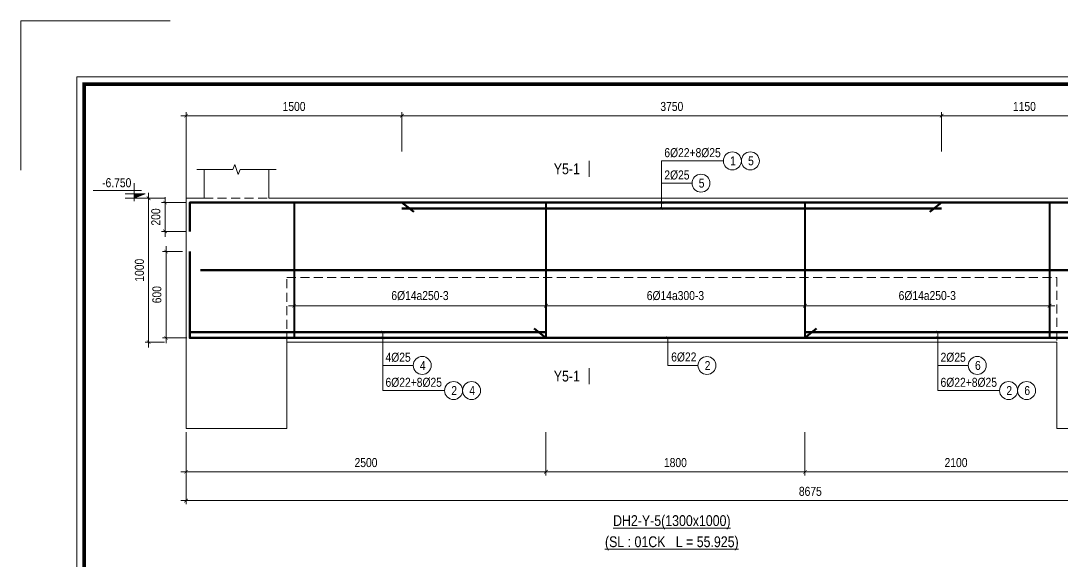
# Model space of a CAD drawing. Header units: millimetres. Extents: x 3014920 to 3563667, y -1638653 to -1356471.
# Drawn here: x 3062204 to 3069440, y -1609431 to -1605675 of the extents above; entities that cross this region are included whole.
import ezdxf
from ezdxf.enums import TextEntityAlignment as Align
from ezdxf.xclip import XClip

# ---------------------------------------------------------------- set-up
doc = ezdxf.new("R2010")
doc.units = ezdxf.units.MM
doc.header["$MEASUREMENT"] = 0
doc.header["$XCLIPFRAME"] = 0
doc.header["$PDMODE"] = 2
for name, pattern in [('6 TANG DIEN HINH 14-15$0$ACAD_ISO10W100', [18, 12, -3, 0, -3]), ('ACAD_ISO04W100', [30, 24, -3, 0, -3]), ('HIDDEN', [0.375, 0.25, -0.125])]:
    doc.linetypes.add(name, pattern=pattern)
doc.layers.get('0').update_dxf_attribs({"lineweight": 9})
doc.layers.get('Defpoints').update_dxf_attribs({"color": 10, "lineweight": 0})
for name, color, linetype, lineweight in [('CDAI', 21, 'Continuous', 40), ('CTHEP', 50, 'Continuous', 50), ('DBAO', 90, 'Continuous', 13), ('DGIONG', 130, 'Continuous', 13), ('DMo', 9, 'HIDDEN', 9), ('HATCH', 154, 'Continuous', 9), ('KTH', 154, 'Continuous', 9), ('Net khuat', 8, 'HIDDEN', 13), ('TEXT', 7, 'Continuous', 15), ('TRUC', 251, 'ACAD_ISO04W100', 9)]:
    doc.layers.add(name, color=color, linetype=linetype, lineweight=lineweight)
doc.styles.add('Star-HelCon', font='VHELVCN_0.TTF')
doc.styles.add('TTP-HelCon', font='VHELVCN_0.TTF')
doc.styles.add('VNI-HELVE-CONDENSE', font='VHELVCN_0.TTF')
doc.dimstyles.new('kc-25', dxfattribs={"dimtxt": 62.5, "dimasz": 20, "dimexe": 20, "dimexo": 50, "dimgap": 25, "dimtad": 3, "dimdec": 0, "dimzin": 0, "dimdsep": 46, "dimtxsty": 'VNI-HELVE-CONDENSE', "dimblk": 'DIM', "dimcen": 2.5, "dimclrd": 256, "dimclre": 154, "dimclrt": 7, "dimaunit": 1, "dimadec": 0, "dimazin": 0, "dimtfac": 1, "dimtdec": 0, "dimtix": 1, "dimtmove": 0, "dimatfit": 3, "dimldrblk": 'DOT', "dimfxl": 1, "dimtolj": 1, "dimtzin": 0, "dimarcsym": 0})
doc.dimstyles.new('TTP-25', dxfattribs={"dimscale": 25, "dimtxt": 2.5, "dimasz": 1, "dimexe": 1, "dimexo": 1, "dimgap": 0.09, "dimtad": 0, "dimdec": 4, "dimrnd": 1, "dimzin": 9, "dimdsep": 46, "dimtxsty": 'TTP-HelCon', "dimblk": 'ARCHTICK', "dimcen": 0.09, "dimdle": 1.5, "dimclrd": 256, "dimclre": 256, "dimclrt": 7, "dimadec": 0, "dimazin": 0, "dimtfac": 1, "dimtdec": 4, "dimtmove": 0, "dimatfit": 3, "dimldrblk": 'ARCHTICK', "dimfxl": 1, "dimtvp": 1, "dimtolj": 1, "dimtzin": 0, "dimarcsym": 0})

# ---------------------------------------------------------------- blocks, each defined once
blk = doc.blocks.new('_ArchTick')
at = {"color": 0, "linetype": 'ByBlock', "const_width": 0.15}
blk.add_lwpolyline([(-0.5, -0.5), (0.5, 0.5)], dxfattribs=at)
blk = doc.blocks.new('*D402')
at = {"layer": 'Defpoints', "color": 0, "transparency": 16777216}
for p in [(-124.4, 0), (-260.4, -1000), (-124.4, -1000)]:
    blk.add_point(p, dxfattribs=at)
at = {"layer": 'KTH', "lineweight": -2, "transparency": 16777216}
for p, q in [((-149.4, 0), (-285.4, 0)), ((-260.4, 37.5), (-260.4, -1037.5)), ((-149.4, -1000), (-285.4, -1000))]:
    blk.add_line(p, q, dxfattribs=at)
at = {"layer": 'KTH', "lineweight": -2, "transparency": 16777216, "xscale": 25, "yscale": 25, "zscale": 25}
for p, rotation in [((-260.4, 0), 90), ((-260.4, -1000), 270)]:
    blk.add_blockref('_ArchTick', p, dxfattribs=dict(at, rotation=rotation))
at = {"layer": 'KTH', "color": 7, "transparency": 16777216, "insert": (-324.3, -500), "char_height": 62.5, "attachment_point": 5, "rotation": 90, "style": 'TTP-HelCon'}
blk.add_mtext('\\A1;1000', dxfattribs=at)
blk = doc.blocks.new('CODE')
at = {"layer": 'DBAO'}
for p, q in [((-62.5, -20), (-62.5, 105)), ((-62.5, 0), (-137.5, 30)), ((-137.5, 30), (0, 30)), ((-137.5, 0), (0, 0)), ((-112.5, 55), (223.6, 55))]:
    blk.add_line(p, q, dxfattribs=at)
at = {"layer": 'HATCH', "color": 1}
blk.add_solid([(-62.5, 0), (-137.5, 30), (-62.5, 30)], dxfattribs=at)
blk = doc.blocks.new('*D433')
at = {"layer": 'Defpoints', "color": 0, "transparency": 16777216}
for p in [(0, -1901), (8675, -1901), (8675, -2101)]:
    blk.add_point(p, dxfattribs=at)
at = {"layer": 'KTH', "lineweight": -2, "transparency": 16777216}
for p, q in [((0, -1926), (0, -2126)), ((8675, -1926), (8675, -2126)), ((-37.5, -2101), (8712.5, -2101))]:
    blk.add_line(p, q, dxfattribs=at)
at = {"layer": 'KTH', "lineweight": -2, "transparency": 16777216, "xscale": 25, "yscale": 25, "zscale": 25, "rotation": 180}
blk.add_blockref('_ArchTick', (0, -2101), dxfattribs=at)
at = {"layer": 'KTH', "lineweight": -2, "transparency": 16777216, "xscale": 25, "yscale": 25, "zscale": 25}
blk.add_blockref('_ArchTick', (8675, -2101), dxfattribs=at)
at = {"layer": 'KTH', "color": 7, "transparency": 16777216, "insert": (4337.5, -2037.2), "char_height": 62.5, "attachment_point": 5, "style": 'TTP-HelCon'}
blk.add_mtext('\\A1;8675', dxfattribs=at)
blk = doc.blocks.new('*D435')
at = {"layer": 'Defpoints', "color": 0, "transparency": 16777216}
for p in [(4300, -1600), (6400, -1600), (6400, -1901)]:
    blk.add_point(p, dxfattribs=at)
at = {"layer": 'KTH', "lineweight": -2, "transparency": 16777216}
for p, q in [((4300, -1625), (4300, -1926)), ((6400, -1625), (6400, -1926)), ((4262.5, -1901), (6437.5, -1901))]:
    blk.add_line(p, q, dxfattribs=at)
at = {"layer": 'KTH', "lineweight": -2, "transparency": 16777216, "xscale": 25, "yscale": 25, "zscale": 25, "rotation": 180}
blk.add_blockref('_ArchTick', (4300, -1901), dxfattribs=at)
at = {"layer": 'KTH', "lineweight": -2, "transparency": 16777216, "xscale": 25, "yscale": 25, "zscale": 25}
blk.add_blockref('_ArchTick', (6400, -1901), dxfattribs=at)
at = {"layer": 'KTH', "color": 7, "transparency": 16777216, "insert": (5350, -1837.2), "char_height": 62.5, "attachment_point": 5, "style": 'TTP-HelCon'}
blk.add_mtext('\\A1;2100', dxfattribs=at)
blk = doc.blocks.new('DIM')
h = blk.add_hatch(color=1)
h.paths.add_polyline_path([(0.49, 0.29, 1), (0.29, 0.49), (-0.19, 0), (0.19, 0)])
h.paths.add_polyline_path([(0.19, 0), (-0.19, 0), (-0.49, -0.29, 1), (-0.29, -0.49)])
at = {"color": 9}
for p, q in [((-0.19, 0), (-1.5, 0)), ((0.19, 0), (1.5, 0))]:
    blk.add_line(p, q, dxfattribs=at)
at = {"color": 1}
for p, q in [((-0.49, -0.29), (0.29, 0.49)), ((-0.29, -0.49), (0.49, 0.29)), ((-0.19, 0), (0.19, 0))]:
    blk.add_line(p, q, dxfattribs=at)
blk.add_arc((-0.39, -0.39), 0.138, 135, 315, dxfattribs=at)
blk = doc.blocks.new('*D438')
at = {"layer": 'Defpoints', "color": 0, "transparency": 16777216}
for p in [(2500, -550), (4300, -550), (4300, -747.1)]:
    blk.add_point(p, dxfattribs=at)
at = {"layer": 'KTH', "lineweight": -2, "transparency": 16777216}
for p, q in [((2500, -575), (2500, -772.1)), ((4300, -575), (4300, -772.1)), ((2462.5, -747.1), (4337.5, -747.1))]:
    blk.add_line(p, q, dxfattribs=at)
at = {"layer": 'KTH', "lineweight": -2, "transparency": 16777216, "xscale": 25, "yscale": 25, "zscale": 25, "rotation": 180}
blk.add_blockref('_ArchTick', (2500, -747.1), dxfattribs=at)
at = {"layer": 'KTH', "lineweight": -2, "transparency": 16777216, "xscale": 25, "yscale": 25, "zscale": 25}
blk.add_blockref('_ArchTick', (4300, -747.1), dxfattribs=at)
at = {"layer": 'KTH', "color": 7, "transparency": 16777216, "insert": (3400, -677.2), "char_height": 62.5, "attachment_point": 5, "style": 'TTP-HelCon'}
blk.add_mtext('\\A1;6Þ14a300-3', dxfattribs=at)
blk = doc.blocks.new('*D439')
at = {"layer": 'Defpoints', "color": 0, "transparency": 16777216}
for p in [(750, -550), (2500, -550), (750, -747.1)]:
    blk.add_point(p, dxfattribs=at)
at = {"layer": 'KTH', "lineweight": -2, "transparency": 16777216}
for p, q in [((750, -575), (750, -772.1)), ((2500, -575), (2500, -772.1)), ((2537.5, -747.1), (712.5, -747.1))]:
    blk.add_line(p, q, dxfattribs=at)
at = {"layer": 'KTH', "lineweight": -2, "transparency": 16777216, "xscale": 25, "yscale": 25, "zscale": 25, "rotation": 180}
blk.add_blockref('_ArchTick', (750, -747.1), dxfattribs=at)
at = {"layer": 'KTH', "lineweight": -2, "transparency": 16777216, "xscale": 25, "yscale": 25, "zscale": 25}
blk.add_blockref('_ArchTick', (2500, -747.1), dxfattribs=at)
at = {"layer": 'KTH', "color": 7, "transparency": 16777216, "insert": (1625, -677.2), "char_height": 62.5, "attachment_point": 5, "style": 'TTP-HelCon'}
blk.add_mtext('\\A1;6Þ14a250-3', dxfattribs=at)
blk = doc.blocks.new('*D440')
at = {"layer": 'Defpoints', "color": 0, "transparency": 16777216}
for p in [(1500, 574), (0, 300), (1500, 300)]:
    blk.add_point(p, dxfattribs=at)
at = {"layer": 'KTH', "lineweight": -2, "transparency": 16777216}
for p, q in [((0, 325), (0, 599)), ((1500, 325), (1500, 599)), ((-37.5, 574), (1537.5, 574))]:
    blk.add_line(p, q, dxfattribs=at)
at = {"layer": 'KTH', "lineweight": -2, "transparency": 16777216, "xscale": 25, "yscale": 25, "zscale": 25, "rotation": 180}
blk.add_blockref('_ArchTick', (0, 574), dxfattribs=at)
at = {"layer": 'KTH', "lineweight": -2, "transparency": 16777216, "xscale": 25, "yscale": 25, "zscale": 25}
blk.add_blockref('_ArchTick', (1500, 574), dxfattribs=at)
at = {"layer": 'KTH', "color": 7, "transparency": 16777216, "insert": (750, 637.8), "char_height": 62.5, "attachment_point": 5, "style": 'TTP-HelCon'}
blk.add_mtext('\\A1;1500', dxfattribs=at)
blk = doc.blocks.new('*D441')
at = {"layer": 'Defpoints', "color": 0, "transparency": 16777216}
for p in [(1500, 574), (1500, 300), (5250, 300)]:
    blk.add_point(p, dxfattribs=at)
at = {"layer": 'KTH', "lineweight": -2, "transparency": 16777216}
for p, q in [((1500, 325), (1500, 599)), ((5250, 325), (5250, 599)), ((5287.5, 574), (1462.5, 574))]:
    blk.add_line(p, q, dxfattribs=at)
at = {"layer": 'KTH', "lineweight": -2, "transparency": 16777216, "xscale": 25, "yscale": 25, "zscale": 25, "rotation": 180}
blk.add_blockref('_ArchTick', (1500, 574), dxfattribs=at)
at = {"layer": 'KTH', "lineweight": -2, "transparency": 16777216, "xscale": 25, "yscale": 25, "zscale": 25}
blk.add_blockref('_ArchTick', (5250, 574), dxfattribs=at)
at = {"layer": 'KTH', "color": 7, "transparency": 16777216, "insert": (3375, 637.8), "char_height": 62.5, "attachment_point": 5, "style": 'TTP-HelCon'}
blk.add_mtext('\\A1;3750', dxfattribs=at)
blk = doc.blocks.new('*D442')
at = {"layer": 'Defpoints', "color": 0, "transparency": 16777216}
for p in [(6400, 574), (5250, 300), (6400, 300)]:
    blk.add_point(p, dxfattribs=at)
at = {"layer": 'KTH', "lineweight": -2, "transparency": 16777216}
for p, q in [((5250, 325), (5250, 599)), ((6400, 325), (6400, 599)), ((5212.5, 574), (6437.5, 574))]:
    blk.add_line(p, q, dxfattribs=at)
at = {"layer": 'KTH', "lineweight": -2, "transparency": 16777216, "xscale": 25, "yscale": 25, "zscale": 25, "rotation": 180}
blk.add_blockref('_ArchTick', (5250, 574), dxfattribs=at)
at = {"layer": 'KTH', "lineweight": -2, "transparency": 16777216, "xscale": 25, "yscale": 25, "zscale": 25}
blk.add_blockref('_ArchTick', (6400, 574), dxfattribs=at)
at = {"layer": 'KTH', "color": 7, "transparency": 16777216, "insert": (5825, 637.8), "char_height": 62.5, "attachment_point": 5, "style": 'TTP-HelCon'}
blk.add_mtext('\\A1;1150', dxfattribs=at)
blk = doc.blocks.new('*D456')
at = {"layer": 'Defpoints', "color": 0, "transparency": 16777216}
for p in [(4300, -550), (6000, -550), (6000, -747.1)]:
    blk.add_point(p, dxfattribs=at)
at = {"layer": 'KTH', "lineweight": -2, "transparency": 16777216}
for p, q in [((4300, -575), (4300, -772.1)), ((6000, -575), (6000, -772.1)), ((4262.5, -747.1), (6037.5, -747.1))]:
    blk.add_line(p, q, dxfattribs=at)
at = {"layer": 'KTH', "lineweight": -2, "transparency": 16777216, "xscale": 25, "yscale": 25, "zscale": 25, "rotation": 180}
blk.add_blockref('_ArchTick', (4300, -747.1), dxfattribs=at)
at = {"layer": 'KTH', "lineweight": -2, "transparency": 16777216, "xscale": 25, "yscale": 25, "zscale": 25}
blk.add_blockref('_ArchTick', (6000, -747.1), dxfattribs=at)
at = {"layer": 'KTH', "color": 7, "transparency": 16777216, "insert": (5150, -677.2), "char_height": 62.5, "attachment_point": 5, "style": 'TTP-HelCon'}
blk.add_mtext('\\A1;6Þ14a250-3', dxfattribs=at)
blk = doc.blocks.new('*D457')
at = {"layer": 'Defpoints', "color": 0, "transparency": 16777216}
for p in [(2500, -1600), (4300, -1600), (2500, -1901)]:
    blk.add_point(p, dxfattribs=at)
at = {"layer": 'KTH', "lineweight": -2, "transparency": 16777216}
for p, q in [((2500, -1625), (2500, -1926)), ((4300, -1625), (4300, -1926)), ((4337.5, -1901), (2462.5, -1901))]:
    blk.add_line(p, q, dxfattribs=at)
at = {"layer": 'KTH', "lineweight": -2, "transparency": 16777216, "xscale": 25, "yscale": 25, "zscale": 25, "rotation": 180}
blk.add_blockref('_ArchTick', (2500, -1901), dxfattribs=at)
at = {"layer": 'KTH', "lineweight": -2, "transparency": 16777216, "xscale": 25, "yscale": 25, "zscale": 25}
blk.add_blockref('_ArchTick', (4300, -1901), dxfattribs=at)
at = {"layer": 'KTH', "color": 7, "transparency": 16777216, "insert": (3400, -1837.2), "char_height": 62.5, "attachment_point": 5, "style": 'TTP-HelCon'}
blk.add_mtext('\\A1;1800', dxfattribs=at)
blk = doc.blocks.new('*D458')
at = {"layer": 'Defpoints', "color": 0, "transparency": 16777216}
for p in [(0, -1600), (2500, -1600), (0, -1901)]:
    blk.add_point(p, dxfattribs=at)
at = {"layer": 'KTH', "lineweight": -2, "transparency": 16777216}
for p, q in [((0, -1625), (0, -1926)), ((2500, -1625), (2500, -1926)), ((2537.5, -1901), (-37.5, -1901))]:
    blk.add_line(p, q, dxfattribs=at)
at = {"layer": 'KTH', "lineweight": -2, "transparency": 16777216, "xscale": 25, "yscale": 25, "zscale": 25, "rotation": 180}
blk.add_blockref('_ArchTick', (0, -1901), dxfattribs=at)
at = {"layer": 'KTH', "lineweight": -2, "transparency": 16777216, "xscale": 25, "yscale": 25, "zscale": 25}
blk.add_blockref('_ArchTick', (2500, -1901), dxfattribs=at)
at = {"layer": 'KTH', "color": 7, "transparency": 16777216, "insert": (1250, -1837.2), "char_height": 62.5, "attachment_point": 5, "style": 'TTP-HelCon'}
blk.add_mtext('\\A1;2500', dxfattribs=at)
blk = doc.blocks.new('*D475')
at = {"layer": 'Defpoints', "color": 0, "transparency": 16777216}
for p in [(25, -30), (-146.7, -230), (25, -230)]:
    blk.add_point(p, dxfattribs=at)
at = {"layer": 'KTH', "lineweight": -2, "transparency": 16777216}
for p, q in [((-146.7, 7.5), (-146.7, -267.5)), ((0, -30), (-171.7, -30)), ((0, -230), (-171.7, -230))]:
    blk.add_line(p, q, dxfattribs=at)
at = {"layer": 'KTH', "lineweight": -2, "transparency": 16777216, "xscale": 25, "yscale": 25, "zscale": 25}
for p, rotation in [((-146.7, -30), 90), ((-146.7, -230), 270)]:
    blk.add_blockref('_ArchTick', p, dxfattribs=dict(at, rotation=rotation))
at = {"layer": 'KTH', "color": 7, "transparency": 16777216, "insert": (-210.5, -130), "char_height": 62.5, "attachment_point": 5, "rotation": 90, "style": 'TTP-HelCon'}
blk.add_mtext('\\A1;200', dxfattribs=at)
blk = doc.blocks.new('*D476')
at = {"layer": 'Defpoints', "color": 0, "transparency": 16777216}
for p in [(0, -370), (-139.2, -970), (29.5, -970)]:
    blk.add_point(p, dxfattribs=at)
at = {"layer": 'KTH', "lineweight": -2, "transparency": 16777216}
for p, q in [((-139.2, -332.5), (-139.2, -1007.5)), ((-25, -370), (-164.2, -370)), ((4.5, -970), (-164.2, -970))]:
    blk.add_line(p, q, dxfattribs=at)
at = {"layer": 'KTH', "lineweight": -2, "transparency": 16777216, "xscale": 25, "yscale": 25, "zscale": 25}
for p, rotation in [((-139.2, -370), 90), ((-139.2, -970), 270)]:
    blk.add_blockref('_ArchTick', p, dxfattribs=dict(at, rotation=rotation))
at = {"layer": 'KTH', "color": 7, "transparency": 16777216, "insert": (-203, -670), "char_height": 62.5, "attachment_point": 5, "rotation": 90, "style": 'TTP-HelCon'}
blk.add_mtext('\\A1;600', dxfattribs=at)
blk = doc.blocks.new('MC')
at = {"layer": 'CTHEP', "const_width": 10, "elevation": 0}
blk.add_lwpolyline([(36.4, 150), (36.4, 0)], dxfattribs=at)
at = {"layer": 'TEXT', "style": 'TTP-HelCon'}
blk.add_attdef('A', text='', height=100, dxfattribs=at).set_placement((-50, 25.5), align=Align.RIGHT)
blk = doc.blocks.new('*D2469')
at = {"layer": 'Defpoints', "color": 0, "transparency": 16777216}
for p in [(12949.9, 574), (12949.9, 300), (21199.9, 300)]:
    blk.add_point(p, dxfattribs=at)
at = {"layer": 'KTH', "lineweight": -2, "transparency": 16777216}
for p, q in [((12949.9, 325), (12949.9, 599)), ((21199.9, 325), (21199.9, 599)), ((21237.4, 574), (12912.4, 574))]:
    blk.add_line(p, q, dxfattribs=at)
at = {"layer": 'KTH', "lineweight": -2, "transparency": 16777216, "xscale": 25, "yscale": 25, "zscale": 25, "rotation": 180}
blk.add_blockref('_ArchTick', (12949.9, 574), dxfattribs=at)
at = {"layer": 'KTH', "lineweight": -2, "transparency": 16777216, "xscale": 25, "yscale": 25, "zscale": 25}
blk.add_blockref('_ArchTick', (21199.9, 574), dxfattribs=at)
at = {"layer": 'KTH', "color": 7, "transparency": 16777216, "insert": (17074.9, 637.8), "char_height": 62.5, "attachment_point": 5, "style": 'TTP-HelCon'}
blk.add_mtext('\\A1;8250', dxfattribs=at)
blk = doc.blocks.new('CHG_XX_Khung ten')
blk.add_lwpolyline([(15, 579), (826, 579), (826, 15), (15, 15)], close=True)
at = {"color": 4, "linetype": 'Continuous', "const_width": 1}
blk.add_lwpolyline([(17, 577), (824, 577), (824, 17), (17, 17)], close=True, dxfattribs=at)
at = {"layer": 'Defpoints', "color": 1, "ltscale": 2}
blk.add_lwpolyline([(40.06, 594), (0, 594), (0, 554)], dxfattribs=at)
blk = doc.blocks.new('2Y-5')
at = {"layer": 'CDAI'}
for points in [[(750.00001, -30), (750.00001, -970)], [(2500.00001, -30), (2500.00001, -970)], [(4300, -30), (4300, -970)], [(5999.99999, -30), (5999.99999, -970)]]:
    blk.add_lwpolyline(points, dxfattribs=at)
at = {"layer": 'CTHEP'}
for p, q in [((1581.4259, -94.5255), (1500.00001, -30)), ((5168.5741, -94.5255), (5249.99999, -30)), ((55785, -500), (100, -500)), ((2418.57412, -905.4745), (2500.00001, -970)), ((4381.42589, -905.4745), (4300, -970))]:
    blk.add_line(p, q, dxfattribs=at)
for points in [[(25, -230), (25, -30), (55895, -30), (55895, -230)], [(1500.00001, -70), (5249.99999, -70)], [(25, -370), (25, -970), (55895, -970), (55895, -370)], [(25, -930), (2500.00001, -930)], [(8200.00001, -930), (4300, -930)], [(6720.45825, -930), (4300, -930)]]:
    blk.add_lwpolyline(points, dxfattribs=at)
at = {"layer": 'DBAO', "linetype": 'Continuous'}
for p, q in [((125, 200), (125, 0)), ((575, 200), (575, 0)), ((0, 0), (125, 0)), ((575, 0), (6175.00001, 0))]:
    blk.add_line(p, q, dxfattribs=at)
at = {"layer": 'DBAO'}
blk.add_line((0, 0), (0, -1000), dxfattribs=at)
for points in [[(0, -1000), (0, -1600), (700, -1600), (700, -1000)], [(6050, -1000), (6050, -1600), (6750, -1600), (6750, -1000)]]:
    blk.add_lwpolyline(points, dxfattribs=at)
at = {"layer": 'DBAO', "linetype": 'Continuous', "flags": 128}
for points in [[(6050, -1000), (700, -1000)], [(0, -1025), (0, -1250)]]:
    blk.add_lwpolyline(points, dxfattribs=at)
at = {"layer": 'DGIONG', "linetype": 'Continuous', "flags": 128}
blk.add_lwpolyline([(625, 200), (375, 200), (362.5, 165.65653), (337.5, 234.34347), (325, 200), (75, 200)], dxfattribs=at)
at = {"layer": 'DGIONG'}
for centre in [(3795.66276, 260.04133), (3920.66276, 260.04133), (3577.77326, 105.06033), (1640.39242, -1161.87684), (3619.1903, -1162.04426), (5497.28867, -1161.88017), (1858.28192, -1336.15184), (1983.28192, -1336.15184), (5715.17817, -1336.15184), (5840.17817, -1336.15184)]:
    blk.add_circle(centre, 62.5, dxfattribs=at)
at = {"layer": 'Net khuat', "ltscale": 250}
for p, q in [((125, 0), (575, 0)), ((700.00001, -1000), (700.00001, -550)), ((700.00001, -550), (6050, -550)), ((6050, -550), (6050, -1000))]:
    blk.add_line(p, q, dxfattribs=at)
at = {"layer": 'TRUC', "linetype": '6 TANG DIEN HINH 14-15$0$ACAD_ISO10W100', "ltscale": 1250}
blk.add_lwpolyline([(0, 560.5), (0, -1489)], dxfattribs=at)
at = {"xscale": 0.75, "yscale": 0.75, "zscale": 0.75}
for p in [(2773.704, 148.12157), (2773.704, -1292.31966)]:
    blk.add_blockref('MC', p, dxfattribs=at).add_auto_attribs({'A': 'Y5-1'})
at = {"layer": 'KTH', "linetype": 'Continuous', "xscale": -1}
blk.add_blockref('CODE', (-422.93806, 0), dxfattribs=at)
at = {"layer": 'TEXT', "style": 'TTP-HelCon'}
for s, p in [('6Þ22+8Þ25', (3322.85488, 285.89428, 0)), ('2Þ25', (3322.85488, 130.91328, 0)), ('4Þ25', (1385.47405, -1136.02389, 0)), ('6Þ22', (3370.70207, -1134.1472, 0)), ('2Þ25', (5242.37029, -1136.02722, 0)), ('6Þ22+8Þ25', (1385.47405, -1310.29889, 0)), ('6Þ22+8Þ25', (5242.37029, -1310.29889, 0))]:
    blk.add_text(s, height=62.5, dxfattribs=at).set_placement(p)
at = {"layer": 'TEXT', "style": 'Star-HelCon'}
for s, p in [('1', (3799.82943, 260.04133)), ('5', (3924.82943, 260.04133)), ('5', (3581.93993, 105.06033)), ('4', (1644.55909, -1161.87684)), ('2', (3623.35697, -1162.04426)), ('6', (5501.45534, -1161.88017)), ('2', (1862.44859, -1336.15184)), ('4', (1987.44859, -1336.15184)), ('2', (5719.34484, -1336.15184)), ('6', (5844.34484, -1336.15184))]:
    blk.add_text(s, height=62.5, dxfattribs=at).set_placement(p, align=Align.MIDDLE)
at = {"layer": 'TEXT', "style": 'TTP-HelCon'}
blk.add_text('-6.750', height=62.5, dxfattribs=at).set_placement((-380.67139, 76.99499), align=Align.RIGHT)
for s, p in [('%%UDH2-Y-5(1300x1000)', (3375, -2277.69)), ('%%U(SL : 01CK   L = 55.925)', (3375, -2424.5846))]:
    blk.add_text(s, height=75, dxfattribs=at).set_placement(p, align=Align.CENTER)
at = {"layer": 'KTH'}
for base, p1, p2, angle, picture, middle in [((1500.00001, 574.00461), (0, 300), (1500.00001, 300), 180, '*D440', (750, 637.83794)), ((6399.99626, 574.00461), (5249.99999, 300), (6399.99626, 300), 180, '*D442', (5824.99812, 637.83794)), ((-260.43806, -1000), (-124.43806, 0), (-124.43806, -1000), 90, '*D402', (-324.27139, -500)), ((-146.71305, -230), (25, -30), (25, -230), 90, '*D475', (-210.54639, -130)), ((-139.21305, -970), (0, -370), (29.54176, -970), 90, '*D476', (-203.04639, -670)), ((0, -1901.04426), (2500.00001, -1600), (0, -1600), 180, '*D458', (1250, -1837.21093)), ((2500.00001, -1901.04426), (4300, -1600), (2500.00001, -1600), 180, '*D457', (3400, -1837.21093)), ((8674.99999, -2101), (0, -1901.04426), (8674.99999, -1901.04426), 180, '*D433', (4337.5, -2037.16667))]:
    dim = blk.add_linear_dim(base=base, p1=p1, p2=p2, angle=angle, dimstyle='TTP-25', override={"dimtmove": 1}, dxfattribs=at)
    dim.commit()
    dim.dimension.update_dxf_attribs({"geometry": picture, "text_midpoint": middle})
for base, p1, p2, picture, middle in [((1500.00001, 574.00461), (5249.99999, 300), (1500.00001, 300), '*D441', (3375, 637.83794)), ((6400, -1901.04426), (4300, -1600), (6400, -1600), '*D435', (5350, -1837.21093))]:
    dim = blk.add_linear_dim(base=base, p1=p1, p2=p2, dimstyle='TTP-25', override={"dimtmove": 1}, dxfattribs=at)
    dim.commit()
    dim.dimension.update_dxf_attribs({"geometry": picture, "text_midpoint": middle})
dim = blk.add_linear_dim(base=(750.00001, -747.13667), p1=(2500.00001, -550), p2=(750.00001, -550), angle=180, text='6Þ14a250-3', dimstyle='TTP-25', override={"dimtmove": 1}, dxfattribs=at)
dim.commit()
dim.dimension.update_dxf_attribs({"geometry": '*D439', "text_midpoint": (1625.00001, -677.22)})
for base, p1, p2, text, picture, middle in [((4300, -747.13667), (2500.00001, -550), (4300, -550), '6Þ14a300-3', '*D438', (3400, -677.22)), ((5999.99999, -747.13667), (4300, -550), (5999.99999, -550), '6Þ14a250-3', '*D456', (5150, -677.22))]:
    dim = blk.add_linear_dim(base=base, p1=p1, p2=p2, text=text, dimstyle='TTP-25', override={"dimtmove": 1}, dxfattribs=at)
    dim.commit()
    dim.dimension.update_dxf_attribs({"geometry": picture, "text_midpoint": middle})
at = {"layer": 'DGIONG'}
for points in [[(3304.34317, -30), (3304.34285, 260.04133), (3733.16276, 260.04133)], [(3304.34321, -70), (3304.34285, 105.06033), (3515.27326, 105.06033)], [(1366.96238, -930), (1366.96202, -1161.87684), (1577.89242, -1161.87684)], [(5223.85862, -930.00333), (5223.85826, -1161.88017), (5434.78867, -1161.88017)], [(1366.96233, -970), (1366.96202, -1336.15184), (1795.78192, -1336.15184)], [(3347.6903, -970), (3347.69004, -1162.04426), (3556.6903, -1162.04426)], [(5223.85858, -970), (5223.85826, -1336.15184), (5652.67817, -1336.15184)]]:
    blk.add_leader(points, dimstyle='kc-25', override={"dimtad": 0, "dimldrblk": 'ArchTick', "dimfxl": 100, "dimarcsym": 1}, dxfattribs=at)
blk = doc.blocks.new('2Y-3')
at = {"layer": 'CTHEP'}
for p, q in [((22769.89761, -490), (72.71022, -490)), ((22769.89761, -950), (72.71022, -950)), ((22769.89761, -1410), (72.71022, -1410))]:
    blk.add_line(p, q, dxfattribs=at)
for points in [[(24.54176, -30), (24.54176, -30), (22766.60581, -30)], [(12949.90511, -70), (21199.90511, -70)], [(42.71022, -1870), (22769.89761, -1870), (22769.89761, -1170)]]:
    blk.add_lwpolyline(points, dxfattribs=at)
at = {"layer": 'DBAO', "linetype": 'Continuous', "flags": 128}
blk.add_lwpolyline([(22799.89761, 0), (22799.89761, -1900), (0, -1900)], dxfattribs=at)
at = {"layer": 'Net khuat', "ltscale": 250}
blk.add_line((10599.9051, -250), (22499.90511, -250), dxfattribs=at)
at = {"layer": 'KTH'}
dim = blk.add_linear_dim(base=(12949.90511, 574.00461), p1=(21199.90511, 300), p2=(12949.90511, 300), dimstyle='TTP-25', override={"dimtmove": 1}, dxfattribs=at)
dim.commit()
dim.dimension.update_dxf_attribs({"geometry": '*D2469', "text_midpoint": (17074.90511, 637.83794)})

msp = doc.modelspace()

# ---------------------------------------------------------------- block references
ref = msp.add_blockref('2Y-3', (3041686.43738, -1607098.25265))
XClip(ref).set_block_clipping_path([(-844.3451754767, -3376.8183166392), (14541.3441240652, 809.3469765978)])
at = {"layer": 'DMo'}
ref = msp.add_blockref('2Y-5', (3063352.68635, -1606908.42047), dxfattribs=at)
XClip(ref).set_block_clipping_path([(-707.8506145179, -2580.5455037858), (16550.7320530578, 792.6328939004)])

# ---------------------------------------------------------------- next in the draw order: block references
at = {"color": 5, "xscale": 25.92478421704392, "yscale": 25.92478421704392, "zscale": 25.92478421704392}
msp.add_blockref('CHG_XX_Khung ten', (3062204.1144, -1621074.38806), dxfattribs=at)

doc.saveas('drawing.dxf')
